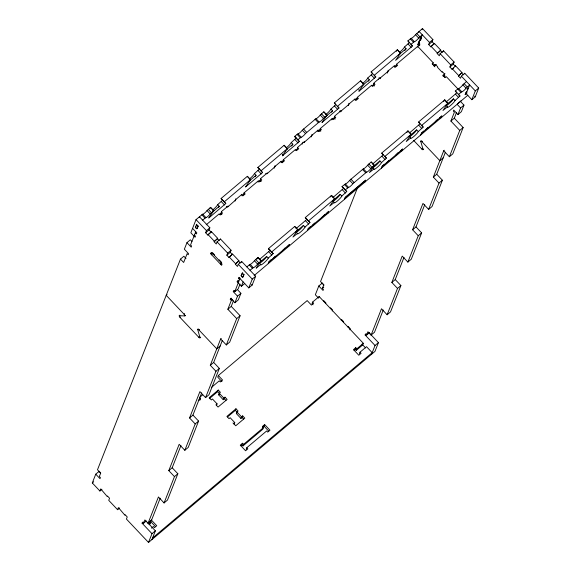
<?xml version="1.0" encoding="UTF-8"?>
<svg xmlns="http://www.w3.org/2000/svg" width="571" height="571" viewBox="0 0 571 571"><rect width="100%" height="100%" fill="white"/><g stroke="black" fill="none" stroke-linecap="round" stroke-linejoin="round"><path stroke-width="0.86" d="M208.808 217.894L213.74 210.778M245.587 186.867L250.519 179.744M256.193 268.042L261.125 260.918M101.938 489.276L99.904 490.996L92.295 482.952L95.757 474.173L99.154 471.303L100.746 472.988M185.989 258.492L183.869 256.243L180.472 259.113L97.484 469.783L100.667 473.152L99.354 476.485L100.417 477.606L99.996 478.662L95.757 474.173M191.942 241.469L190.35 239.784L186.953 242.654L184.362 249.234L188.601 253.724L188.187 254.78L187.131 253.66L183.655 262.482L180.472 259.113M202.748 214.182A3.133 0.507 -43.4 0 0 204.604 213.083A3.133 0.507 -43.4 0 0 207.016 210.578L210.606 207.309L213.79 210.678L210.199 213.947A3.133 0.507 -43.4 0 1 207.787 216.452A3.133 0.507 -43.4 0 1 205.924 217.551L202.676 214.168L196.031 219.607L190.842 232.775L195.089 237.265L195.503 236.216L194.44 235.095M98.94 471.853L99.154 471.303M199.215 217.294L199.429 216.744L209.857 227.786L209.029 229.892L205.631 232.754L207.751 235.002L211.149 232.133L209.029 229.892M195.753 231.755L190.55 244.966L191.613 246.087L191.199 247.143L186.953 242.654M99.904 490.996L100.732 488.89L107.241 496.527L107.448 495.999L109.568 498.247L108.74 500.353L117.583 509.703L119.617 507.99M205.631 232.754L206.459 230.648L209.857 227.786M207.751 235.002L211.356 231.612L217.722 238.343L214.118 241.74L216.238 243.981L217.073 241.876L220.463 239.006L231.077 250.234L230.241 252.346L226.851 255.208L228.971 257.457L232.575 254.059L238.942 260.797L235.338 264.187L237.457 266.436L238.285 264.33L241.683 261.461L255.651 276.243L252.189 285.022L248.792 287.891L238.892 277.413L238.478 278.462L239.542 279.583M211.163 232.104L211.356 231.612M219.485 214.667L220.82 213.533L221.655 211.427L228.072 206.017M227.665 207.037L235.409 200.171A1.171 1.092 21.5 0 0 235.652 198.872M214.118 241.74L217.722 238.343M220.97 263.167L222.033 264.287L221.612 265.344L210.656 253.738L211.07 252.689L212.126 253.81M211.705 254.859L212.548 252.76L214.667 255.001L214.46 255.53M235.066 201.049L235.616 199.65L242.033 194.233M220.256 239.535L220.463 239.006M117.583 509.703L118.411 507.598L124.921 515.235L125.128 514.707L127.247 516.955L126.419 519.06L148.524 542.45L374.969 351.393L378.43 342.614L369.144 332.786M243.467 194.433L244.088 192.848L258.435 180.75L259.491 181.871L261.761 179.965L260.697 178.837M219.057 260.397L219.264 259.869L221.384 262.11L220.549 264.209L221.841 263.117M226.851 255.208L227.679 253.103L231.077 250.234M228.971 257.457L232.575 254.059M258.049 182.128L260.076 180.422L260.904 178.309L267.321 172.899M266.957 173.82L274.658 167.06A1.171 1.092 21.5 0 0 274.901 165.761M235.338 264.187L238.942 260.797M274.23 168.145L274.865 166.532L281.282 161.115M241.319 262.382L241.683 261.461M282.716 161.315L283.344 159.73L295.414 149.538L296.47 150.658L298.733 148.745L297.677 147.625M148.524 542.45L151.979 533.671L142.079 523.193L142.493 522.144L143.557 523.264L146.269 520.973M221.298 338.417L220.663 338.96L226.323 344.948L236.694 318.611L227.85 309.254L231.326 300.432L230.27 299.311L230.684 298.255L234.924 302.751L238.321 299.882L240.912 293.301L237.736 289.932M234.924 302.751L237.522 296.163L233.275 291.674L233.689 290.618L234.752 291.745L238.15 288.876L240.041 284.065M244.759 283.466L241.412 286.292L237.165 281.796L237.579 280.746L238.642 281.867M143.557 523.264L144.87 519.931L148.053 523.293L151.443 520.431L160.201 498.212M234.752 291.745L239.956 278.534M227.85 309.254L231.248 306.391L233.46 300.774M148.053 523.293L158.424 496.963L164.084 502.951L167.474 500.082L177.852 473.752L172.192 467.763L180.943 445.544M164.084 502.951L174.455 476.614L168.795 470.625L179.173 444.295L184.826 450.283L188.223 447.414L198.594 421.084L192.941 415.096L201.691 392.877M184.826 450.283L195.203 423.946L189.543 417.958L199.914 391.627L205.574 397.616L208.972 394.747L219.343 368.416L213.682 362.428L222.355 340.409M205.574 397.616L215.945 371.278L210.292 365.29L220.663 338.96M241.412 286.292L243.139 281.903M149.609 524.72L150.23 523.143L149.167 522.015L151.429 520.11L156.739 525.72L154.47 527.633L153.413 526.512L151.451 528.161M149.11 523.122L150.808 521.687L151.429 520.11M199.843 400.285L200.464 398.708L199.4 397.58L202.712 394.789M303.972 142.507L311.638 135.841A1.171 1.092 21.5 0 0 311.88 134.542M248.792 287.891L252.254 279.112L255.651 276.243M151.915 539.581L155.376 530.809L147.332 522.294M231.248 306.391L240.091 315.742L229.713 342.079L226.323 344.948M311.638 135.841L311.288 136.733L311.852 135.327L318.268 129.91L317.719 131.316M356.204 350.408L356.825 348.831L355.769 347.703L355.141 349.288L356.204 350.408L362.735 344.898L363.356 343.321L319.153 296.542L312.63 302.052L313.686 303.172L311.423 305.085L307.177 300.596L218.336 375.554L217.715 377.138L221.955 381.628M334.67 116.427L335.734 117.547L333.464 119.46L332.408 118.34L320.317 128.518L319.696 130.095L320.759 131.223M209.243 398.744L217.651 391.642L218.279 390.064L220.399 392.313L219.264 393.262L218.643 394.847L223.24 399.707L224.374 398.758L224.995 397.173L227.115 399.422L218.058 407.059L215.938 404.818L217.066 403.861L212.469 398.993L211.341 399.95L209.222 397.709L218.279 390.064M268.206 263.681L269.034 261.575L271.296 259.662L271.089 260.19M272.981 258.599L275.45 256.158L275.243 256.686M216.445 405.439L217.066 403.861M331.78 119.917L332.408 118.34M332.722 119.125L334.049 118.004L334.877 115.899L341.294 110.489L340.737 111.887M223.24 399.707L223.861 398.13L224.995 397.173M282.795 250.319L285.264 247.878L285.057 248.406M286.942 246.815L289.418 244.381L288.583 246.486M348.289 105.521L348.838 104.115L355.255 98.704M356.689 98.897L357.318 97.32L371.657 85.222L372.72 86.342L374.983 84.429L373.919 83.309M227.572 416.909L235.331 410.356L235.959 408.772L238.078 411.02L236.944 411.977L236.323 413.554L240.919 418.422L242.054 417.465L242.675 415.888L244.795 418.129L235.737 425.773L233.618 423.525L234.752 422.576L230.156 417.708L229.021 418.664L226.901 416.416L235.959 408.772M307.455 230.563L308.283 228.457L310.553 226.544L310.346 227.072M312.23 225.481L314.7 223.047L314.493 223.568M234.752 422.576L234.124 424.153L232.975 422.933M240.919 418.422L241.54 416.837L242.675 415.888M371.949 86.028L373.298 84.886L374.126 82.781L380.543 77.371L379.993 78.777M322.044 217.201L324.514 214.767L324.307 215.288M326.198 213.697L328.668 211.263L327.84 213.368M387.259 73.109L388.094 71.004L394.511 65.586M241.918 444.816L242.539 443.239L243.603 444.359L242.982 445.937L241.918 444.816L240.784 445.773M395.946 65.786L396.567 64.202L417.701 46.372L433.261 62.839L432.64 64.416M344.449 199.365L345.269 197.252L365.654 180.058L364.833 182.17M246.165 449.306L246.786 447.728L266.636 430.977L267.699 432.104L269.962 430.191L264.659 424.574L262.389 426.487L263.452 427.608L262.831 429.192L242.982 445.937M324.064 285.079L322.208 283.109L318.811 285.978L315.349 294.757L318.204 297.776M357.503 187.738L320.538 281.589L323.721 284.958L322.408 288.291L323.464 289.418L323.05 290.468L318.811 285.978M418.65 32.511L419.085 31.419L429.513 42.454L428.685 44.559L430.805 46.808L434.41 43.417L440.776 50.148L437.172 53.546L439.292 55.787L440.12 53.681L443.517 50.819L454.123 62.039L453.295 64.152L449.898 67.014L452.025 69.262L453.381 68.113M312.63 302.052L312.002 303.629L313.065 304.757M262.339 427.593L264.03 426.159L264.659 424.574M321.987 283.659L322.208 283.109M422.048 29.649L422.476 28.55L432.911 39.592L432.083 41.697L428.685 44.559M318.532 298.126L319.153 296.542M419.749 43.467L418.393 44.617L417.694 47.108M323.471 301.488L323.786 300.696L325.905 302.937L325.698 303.465M381.428 168.152L382.256 166.047L384.526 164.134L384.319 164.662M430.805 46.808L434.41 43.417M386.203 163.07L388.673 160.629L388.466 161.158M330.295 308.333L330.502 307.805L332.622 310.053L332.258 310.974M396.017 154.791L398.487 152.35L398.28 152.878M437.172 53.546L440.776 50.148M434.924 66.836L433.703 65.544L434.117 64.494L435.181 65.615L435.594 64.566L437.714 66.807L437.507 67.335L442.104 72.203L442.318 71.675L444.438 73.916L444.024 74.972L445.08 76.093L444.666 77.149L442.839 75.215M400.171 151.286L402.641 148.845L401.813 150.958M443.153 51.74L443.517 50.819M341.151 320.195L341.465 319.403L343.585 321.651L343.378 322.18M420.684 135.034L421.512 132.929L423.775 131.016L423.568 131.544M449.898 67.014L450.733 64.908L454.123 62.039M425.452 129.952L427.929 127.511L427.722 128.04M347.975 327.04L348.182 326.512L350.301 328.76L349.887 329.817M452.025 69.262L455.622 65.865L461.989 72.603L458.385 75.993L460.512 78.241L461.339 76.136L464.737 73.266L478.705 88.048L475.243 96.827L471.846 99.697L465.658 93.144M455.622 65.865L455.415 66.393L453.295 64.152M435.266 121.673L437.743 119.232L437.529 119.76M439.42 118.168L441.89 115.735L441.062 117.84M458.385 75.993L461.989 72.603M464.473 73.93L464.737 73.266M371.571 354.256L375.033 345.476L365.133 334.999L365.547 333.949L366.603 335.07L369.323 332.779M366.603 335.07L367.917 331.737L371.1 335.098L374.497 332.236L383.248 310.017M444.352 150.223L443.717 150.765L449.37 156.754L459.748 130.416L450.904 121.059L454.38 112.237L453.317 111.117L453.731 110.06L457.978 114.557L461.375 111.688L463.966 105.107L460.783 101.738M359.387 353.777L360.008 352.2L366.539 346.69L372.192 352.678L152.543 538.003M450.904 121.059L454.302 118.197L456.514 112.58M371.1 335.098L381.478 308.768L387.131 314.757L390.528 311.887L400.899 285.557L395.246 279.569L403.997 257.35M387.131 314.757L397.509 288.419L391.849 282.431L402.22 256.101L407.88 262.089L411.277 259.22L421.648 232.889L415.995 226.901L424.745 204.682M407.88 262.089L418.25 235.752L412.597 229.763L422.968 203.433L428.628 209.421L432.026 206.552L442.397 180.222L436.736 174.234L445.409 152.221M428.628 209.421L438.999 183.084L433.339 177.096L443.717 150.765M457.978 114.557L460.569 107.969L463.966 105.107M471.846 99.697L475.308 90.917L478.705 88.048M454.302 118.197L463.145 127.554L452.767 153.885L449.37 156.754M245.658 186.903L262.503 172.592L257.899 167.41L284.165 145.248L287.349 148.617L261.083 170.779M287.299 148.717L282.388 155.862L299.304 141.522L294.679 136.376L297.955 133.8L301.174 137.183A3.133 0.507 -43.4 0 0 303.037 136.084A3.133 0.507 -43.4 0 0 305.449 133.578L319.153 122.016A3.133 0.507 -43.4 0 0 321.009 120.916A3.133 0.507 -43.4 0 0 323.422 118.418L327.012 115.149L323.836 111.78L320.238 115.049A3.133 0.507 -43.4 0 1 317.826 117.547A3.133 0.507 -43.4 0 1 315.97 118.647L302.309 130.152A3.133 0.507 -43.4 0 1 299.854 132.715A3.133 0.507 -43.4 0 1 297.998 133.814M297.905 229.892L292.973 237.008L297.498 233.46A5.218 0.849 -43.4 0 0 300.582 232.026A5.218 0.849 -43.4 0 0 305.042 227.087L309.967 222.583L305.278 217.558L331.551 195.389L334.734 198.758L308.461 220.92M363.748 84.215L358.852 91.367L375.754 77.028L371.121 71.882L397.387 49.72L400.571 53.089L374.305 75.251M345.376 183.962A3.133 0.507 -43.4 0 0 347.232 182.863A3.133 0.507 -43.4 0 0 349.645 180.357L363.349 168.795A3.133 0.507 -43.4 0 0 365.212 167.696A3.133 0.507 -43.4 0 0 367.624 165.19L371.214 161.928L374.398 165.29L370.8 168.559A3.133 0.507 -43.4 0 1 368.395 171.064A3.133 0.507 -43.4 0 1 366.532 172.164L352.871 183.662A3.133 0.507 -43.4 0 1 350.416 186.232A3.133 0.507 -43.4 0 1 348.56 187.331L345.341 183.948L342.058 186.524L346.747 191.549L341.822 196.06A5.218 0.849 -43.4 0 1 337.361 200.999A5.218 0.849 -43.4 0 1 334.278 202.427L329.767 206.01L334.685 198.858M400.521 53.182L395.61 60.333L412.505 46.03L407.901 40.848L411.177 38.271L414.403 41.654A3.133 0.507 -43.4 0 0 416.259 40.555A3.133 0.507 -43.4 0 0 418.671 38.05L422.262 34.781L421.298 37.243L419.749 39.249L421.691 37.615M411.127 134.363L406.231 141.515L410.72 137.925A5.218 0.849 -43.4 0 0 413.804 136.498A5.218 0.849 -43.4 0 0 418.272 131.558L423.197 127.055L418.507 122.023L444.773 99.861L447.957 103.23L421.691 125.392M466.999 93.023L465.058 94.665L466.607 92.652L466.985 91.688L465.85 92.645L467.399 90.632L468.263 88.441L467.135 89.397L468.677 87.384L469.647 84.929L466.05 88.198A3.133 0.507 -43.4 0 1 463.645 90.696A3.133 0.507 -43.4 0 1 461.782 91.795L458.563 88.412L455.287 90.996L459.976 96.021L455.051 100.525A5.218 0.849 -43.4 0 1 450.583 105.471A5.218 0.849 -43.4 0 1 447.5 106.898L442.975 110.46L447.907 103.33M208.865 217.936L225.752 203.583L221.12 198.444L247.386 176.282L250.569 179.644L224.303 201.813M322.108 122.401L338.974 108.047L334.342 102.916L360.615 80.747L363.791 84.115L337.525 106.277M256.265 268.077L260.719 264.487A5.218 0.849 -43.4 0 0 263.802 263.06A5.218 0.849 -43.4 0 0 268.263 258.121L273.195 253.61L268.498 248.585L294.772 226.423L297.955 229.792L271.682 251.954M374.348 165.39L369.416 172.513L373.941 168.959A5.218 0.849 -43.4 0 0 377.024 167.531A5.218 0.849 -43.4 0 0 381.492 162.592L386.417 158.081L381.728 153.057L407.994 130.895L411.177 134.264L384.911 156.425M262.56 172.492L257.885 167.524L259.362 169.159L254.48 173.577A5.218 0.849 -43.4 0 1 249.341 179.066M309.946 222.64L305.271 217.665L306.791 219.214L306.441 219.721L296.085 228.6M210.535 207.444L209.528 208.886M247.314 176.418L250.462 179.836M284.115 145.348L287.242 148.81M323.778 111.895L326.912 115.342L322.03 122.365M360.558 80.861L363.684 84.308M257.921 257.592L256.914 259.034M397.345 49.813L400.464 53.274M294.715 226.537L297.848 229.985M331.494 195.503L334.627 198.951M371.157 162.036L374.291 165.483M407.937 131.002L411.07 134.449M444.723 99.961L447.85 103.422M397.302 49.884L396.31 51.297M444.688 100.025L443.696 101.438M331.451 195.567L330.473 196.966M407.894 131.073L406.916 132.472M210.499 207.501L213.682 210.87M302.266 130.209L305.492 133.521M411.22 38.286A3.133 0.507 -43.4 0 0 413.076 37.186A3.133 0.507 -43.4 0 0 415.488 34.681L422.476 28.55M246.808 266.885L250.127 264.323A3.133 0.507 -43.4 0 0 251.982 263.224A3.133 0.507 -43.4 0 0 254.395 260.719L257.992 257.457L261.175 260.826L257.578 264.087A3.133 0.507 -43.4 0 1 255.166 266.593A3.133 0.507 -43.4 0 1 253.31 267.692L249.991 270.254M418.671 38.05L415.488 34.681M352.828 183.726L349.645 180.357M458.599 88.426A3.133 0.507 -43.4 0 0 460.462 87.327A3.133 0.507 -43.4 0 0 462.874 84.829L466.464 81.56M399.343 52.503A5.218 0.849 -43.4 0 0 404.482 47.015L409.364 42.597L407.887 40.962M212.562 210.099A5.218 0.849 -43.4 0 0 217.701 204.611L222.569 200.214L221.105 198.551L225.809 203.469M325.784 114.571A5.218 0.849 -43.4 0 0 330.923 109.075L335.798 104.686L334.335 103.023M259.305 259.634L269.712 250.69L270.012 250.248L268.491 248.699L273.195 253.61M372.528 164.098L382.934 155.162L383.234 154.712L381.713 153.171M286.456 147.761A5.218 0.849 -43.4 0 0 291.26 142.543L296.142 138.125L294.665 136.49L299.368 141.408M362.564 83.537A5.218 0.849 -43.4 0 0 367.703 78.049L372.585 73.623L371.107 71.989M408.072 43.988L411.248 47.357M332.857 197.566L343.221 188.687L343.571 188.18L342.05 186.631L346.747 191.549M409.978 132.508L419.706 124.143L420.013 123.686L418.493 122.137M446.087 102.038L456.443 93.159L456.793 92.652L455.273 91.103M196.902 224.203L195.375 227.001A1.171 0.378 49.8 0 0 196.017 228.236A1.171 0.378 49.8 0 0 196.966 228.685L197.602 228.143M202.612 220.113L205.924 217.551M297.862 139.745L301.174 137.183M411.084 44.217L414.403 41.654M213.004 211.598L219.293 206.295L217.701 204.611M248.521 181.628L256.072 175.261L254.48 173.577M286.563 149.538L292.852 144.227L291.26 142.543M324.97 117.134L332.515 110.76L330.923 109.075M363.006 85.036L369.294 79.733L367.703 78.049M399.158 54.538L406.074 48.699L404.482 47.015M196.01 226.466L195.375 227.001L196.966 228.685L198.494 225.888M421.548 37.693L420.02 40.491A1.171 0.378 49.8 0 1 419.292 40.255M421.077 39.592L418.886 41.447L418.472 42.497L419.599 41.54L417.672 44.517L419.614 42.882M304.307 141.694L297.891 147.104L297.063 149.209L295.735 150.33M206.224 224.796L219.178 213.868L220.242 214.989L222.504 213.076L221.448 211.955M241.876 195.774L243.896 194.069M281.118 162.664L283.773 160.422M318.104 131.458L320.095 129.774M355.105 100.239L357.125 98.533M394.347 67.128L396.36 65.429M429.513 42.454L432.911 39.592M433.261 62.839L432.126 63.795L434.245 66.036L436.187 64.402M210.656 253.738L212.012 252.596M433.703 65.544L435.066 64.402M167.053 294.6L166.211 295.321L184.048 314.2A1.563 0.507 49.8 0 1 184.854 315.92L185.489 315.385M445.03 73.752L443.089 75.393L445.209 77.635L446.344 76.685L458.313 89.347M443.11 76.428L444.409 75.336M200.699 337.204L200.057 337.739A1.563 0.507 49.8 0 1 198.772 337.247L180.058 317.44A1.563 0.507 49.8 0 1 179.258 315.72L179.894 315.185M180.058 317.44L180.693 316.905M184.048 314.2L184.69 313.665M242.689 272.667L241.169 275.458A1.171 0.378 49.8 0 0 241.804 276.699A1.171 0.378 49.8 0 0 242.754 277.142L243.396 276.607M241.804 274.922L241.169 275.458L242.754 277.142L244.281 274.344M238.478 278.462L239.841 277.32M345.241 189.893L348.56 187.331M458.463 94.365L461.782 91.795M260.383 261.746L266.678 256.436L268.263 258.121M296.535 231.241L303.451 225.402L305.042 227.087M333.942 199.679L340.23 194.376L341.822 196.06M372.977 166.746L379.901 160.908L381.492 162.592M409.757 135.712L416.68 129.874L418.272 131.558M446.536 104.679L453.46 98.84L455.051 100.525M237.165 281.796L238.521 280.654M233.275 291.674L234.631 290.525M268.827 262.103L289.212 244.902M308.076 228.985L328.461 211.791M382.049 166.568L402.434 149.374M421.305 133.457L441.683 116.256M345.077 197.787L365.454 180.593M457.806 103.551L461.197 100.682M254.138 275.55L467.856 95.229M230.27 299.311L231.626 298.162M231.326 300.432L232.69 299.29M200.057 337.739L197.645 329.46L198.28 328.917M423.746 149.01L423.111 149.545L420.691 141.265L421.334 140.723M237.522 296.163L240.912 293.301M197.645 329.46A1.563 0.507 49.8 0 1 198.929 329.952L199.565 329.41M420.691 141.265A1.563 0.507 49.8 0 1 421.983 141.758L422.619 141.223M198.772 337.247L199.407 336.704M413.64 140.387L421.826 149.052L422.461 148.51M236.694 318.611L240.091 315.742M459.748 130.416L463.145 127.554M220.17 345.969L216.773 348.831L198.929 329.952M443.224 157.774L439.827 160.637L421.983 141.758M210.292 365.29L213.682 362.428M433.339 177.096L436.736 174.234M215.945 371.278L219.343 368.416M438.999 183.084L442.397 180.222M322.408 288.291L323.764 287.149M92.295 482.952L93.658 481.803M211.313 387.531L219.25 380.836L220.313 381.956L222.576 380.043L218.336 375.554M198.201 400.614L200.464 398.708M189.543 417.958L192.941 415.096M412.597 229.763L415.995 226.901M218.643 394.847L219.778 393.89L217.651 391.642M195.203 423.946L198.594 421.084M418.25 235.752L421.648 232.889M236.323 413.554L237.457 412.597L235.331 410.356M168.795 470.625L172.192 467.763M391.849 282.431L395.246 279.569M174.455 476.614L177.852 473.752M397.509 288.419L400.899 285.557M142.079 523.193L143.435 522.051M365.133 334.999L366.489 333.857M242.539 443.239L240.277 445.144L245.58 450.762L247.843 448.849L246.786 447.728M355.769 347.703L353.499 349.616L358.802 355.233L361.072 353.321L360.008 352.2M354.013 350.244L355.141 349.288M148.924 524.242L150.23 523.143M243.603 444.359L263.452 427.608M356.825 348.831L363.356 343.321M151.979 533.671L155.376 530.809M375.033 345.476L378.43 342.614M359.701 90.853L358.695 89.683M179.258 315.72L184.854 315.92M253.267 267.678L250.127 264.323M411.07 44.331L412.59 45.873M458.456 94.472L459.976 96.021M374.291 75.358L375.811 76.907M421.676 125.506L423.197 127.055M337.511 106.392L339.031 107.94M384.897 156.533L386.417 158.081M432.083 41.697L434.203 43.938M440.569 50.676L442.289 52.503M461.782 73.131L463.374 74.815M440.12 53.681L450.733 64.908M461.339 76.136L475.308 90.917M431.012 46.28L437.379 53.017M452.232 68.734L458.592 75.472M416.694 33.432L419.878 36.801M464.08 83.573L467.256 86.942M474.622 96.171L475.243 96.827M462.874 84.829L466.05 88.198M418.279 43.003L419.871 44.688L419.457 45.737L418.393 44.617M410.292 38.835L413.475 42.204M457.671 88.976L460.854 92.345M455.451 94.136L458.634 97.505M457.385 104.6L460.569 107.969M445.908 105.214L447.5 106.898M396.567 64.202L397.623 65.322L395.36 67.235L394.304 66.115M371.293 75.022L374.476 78.391M418.671 125.163L421.855 128.532M373.298 84.886L374.362 86.014M409.129 136.241L410.72 137.925M357.318 97.32L358.374 98.44L356.111 100.353L355.048 99.233M334.513 106.056L337.697 109.418M381.892 156.197L385.075 159.566M334.049 118.004L335.106 119.132M372.349 167.274L373.941 168.959M321.444 113.793L324.628 117.162M368.83 163.941L372.007 167.31M320.238 115.049L323.422 118.418M367.624 165.19L370.8 168.559M315.97 118.647L319.153 122.016M363.349 168.795L366.532 172.164M315.042 119.196L318.225 122.565M362.421 169.344L365.604 172.713M320.317 128.518L321.38 129.638L319.118 131.551L318.054 130.431M303.472 128.96L306.656 132.329M350.851 179.108L354.034 182.47M297.063 134.363L300.246 137.732M344.449 184.512L347.632 187.88M294.843 139.517L298.026 142.886M342.229 189.665L345.412 193.034M334.278 202.427L332.686 200.742A5.218 0.849 -43.4 0 0 332.622 201.006M282.245 154.184L283.309 155.305M283.344 159.73L284.401 160.858L282.138 162.764L281.075 161.643M258.063 170.551L261.247 173.919M305.449 220.699L308.633 224.06M260.076 180.422L261.133 181.542M295.906 231.776L297.498 233.46M244.088 192.848L245.152 193.976L242.889 195.882L241.826 194.761M362.014 344.142L365.597 347.932M221.284 201.584L224.467 204.953M268.67 251.725L271.853 255.094M220.82 213.533L221.883 214.66M257.885 257.642L261.068 261.011M259.127 262.803L260.719 264.487M208.222 209.329L211.406 212.69M255.601 259.47L258.784 262.838M207.016 210.578L210.199 213.947M254.395 260.719L257.578 264.087M201.813 214.732L204.996 218.101M249.199 264.873L252.382 268.242M217.515 238.871L219.235 240.698M230.241 252.346L232.368 254.587M238.728 261.325L240.32 263.01M196.031 219.607L206.459 230.648M217.073 241.876L227.679 253.103M238.285 264.33L252.254 279.112M207.958 234.474L214.325 241.212M229.178 256.929L235.545 263.666M197.83 226.487L196.238 224.803A1.121 0.364 49.8 0 1 197.181 225.267A1.121 0.364 49.8 0 1 197.809 226.38M242.033 273.266L243.624 274.951M251.575 284.365L252.189 285.022M192.57 228.386L196.817 232.875L196.403 233.932L195.339 232.811M212.326 253.274L221.17 262.631M264.03 426.159L268.748 431.148M219.264 393.262L223.861 398.13M236.944 411.977L241.54 416.837M224.374 398.758L225.966 400.435M242.054 417.465L243.646 419.15M150.808 521.687L155.526 526.676M219.293 206.295A5.218 0.849 -43.4 0 1 218.55 207.451M211.684 212.926A5.218 0.849 -43.4 0 1 211.741 212.662M256.072 175.261A5.218 0.849 -43.4 0 1 255.08 176.739M292.852 144.227A5.218 0.849 -43.4 0 1 291.574 146.048M285.243 150.865A5.218 0.849 -43.4 0 1 285.3 150.594M332.515 110.76A5.218 0.849 -43.4 0 1 331.523 112.244M369.294 79.733A5.218 0.849 -43.4 0 1 368.302 81.21M406.074 48.699A5.218 0.849 -43.4 0 1 404.796 50.519M398.465 55.337A5.218 0.849 -43.4 0 1 398.529 55.066M242.097 273.252A1.121 0.364 49.8 0 1 242.975 273.73A1.121 0.364 49.8 0 1 243.603 274.844M420.434 37.308A1.121 0.364 49.8 0 1 420.863 38.186M423.111 149.545A1.563 0.507 49.8 0 1 421.826 149.052M266.678 256.436A5.218 0.849 -43.4 0 1 263.509 260.212A5.218 0.849 -43.4 0 1 259.534 263.202M259.063 263.074A5.218 0.849 -43.4 0 1 259.077 262.953M303.451 225.402A5.218 0.849 -43.4 0 1 299.903 229.542A5.218 0.849 -43.4 0 1 296.006 232.226M340.23 194.376A5.218 0.849 -43.4 0 1 337.068 198.144A5.218 0.849 -43.4 0 1 333.093 201.135M379.901 160.908A5.218 0.849 -43.4 0 1 376.539 164.862A5.218 0.849 -43.4 0 1 372.585 167.717M416.68 129.874A5.218 0.849 -43.4 0 1 412.933 134.185A5.218 0.849 -43.4 0 1 409.143 136.669M453.46 98.84A5.218 0.849 -43.4 0 1 450.291 102.616A5.218 0.849 -43.4 0 1 446.315 105.606M445.844 105.478A5.218 0.849 -43.4 0 1 445.865 105.357M378.851 77.913A1.171 1.092 21.5 0 0 380.336 77.899L387.887 71.525A1.171 1.092 21.5 0 0 388.123 70.226M387.502 71.81A1.171 1.092 21.5 0 1 387.63 72.239M378.53 79.654A1.171 1.092 21.5 0 1 378.323 79.555M339.602 111.031A1.171 1.092 21.5 0 0 341.087 111.01L348.631 104.643A1.171 1.092 21.5 0 0 348.874 103.344M267.114 173.427A1.171 1.092 21.5 0 1 265.722 173.505M274.28 167.339A1.171 1.092 21.5 0 1 274.365 167.546M227.865 206.545A1.171 1.092 21.5 0 1 226.373 206.559M304.093 142.208A1.171 1.092 21.5 0 1 302.701 142.286M311.259 136.126A1.171 1.092 21.5 0 1 311.373 136.783M302.394 144.006A1.171 1.092 21.5 0 1 302.073 143.871"/></g></svg>
